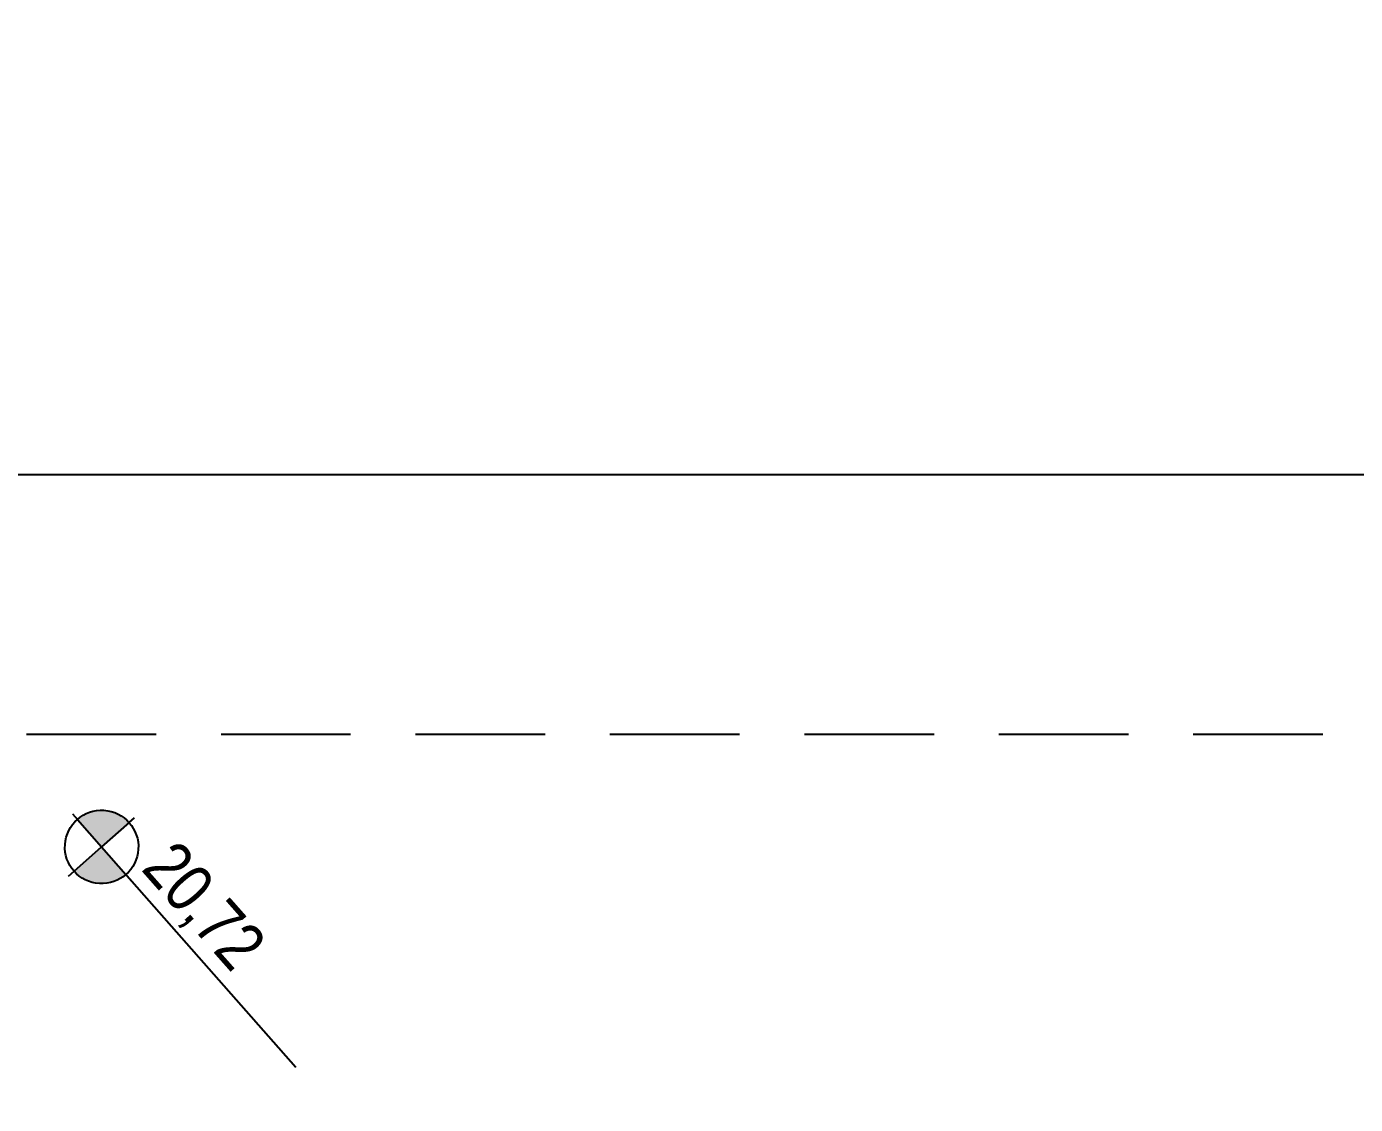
# Model space of a CAD drawing. Header units: metres. Extents: x -154 to 570, y -18 to 184.
# Drawn here: x 25.61 to 30.73, y -7.45 to -3.3 of the extents above; entities that cross this region are included whole.
import ezdxf

# ---------------------------------------------------------------- set-up
doc = ezdxf.new("R2010")
doc.units = ezdxf.units.M
doc.linetypes.add('terreno + circ vert$0$DASHEDX2', pattern=[1.5, 1, -0.5])
for name, color, linetype in [('ARQ-DIM - EMBASAM', 2, 'Continuous'), ('terreno + circ vert$0$ARQ-AUX2', 2, 'Continuous'), ('terreno + circ vert$0$ARQ-PRJ', 7, 'terreno + circ vert$0$DASHEDX2'), ('terreno + circ vert$0$ARQ-SIM', 1, 'Continuous')]:
    doc.layers.add(name, color=color, linetype=linetype)
doc.styles.add('terreno + circ vert$0$Adesa', font='ARIALN.TTF')

# ---------------------------------------------------------------- blocks, each defined once
blk = doc.blocks.new('terreno + circ vert$0$ADESA-SIMB NIVEL PLAN')
h = blk.add_hatch(color=256)
h.dxf.hatch_style = 1
edge = h.paths.add_edge_path()
edge.add_ellipse((-0.0377, 0), major_axis=(-0.1335, 0.1335), ratio=1, start_angle=315.06386, end_angle=405.06386)
edge.add_line((-0.2265, -0.0003), (-0.0377, 0))
edge.add_line((-0.0377, 0), (-0.038, 0.1887))
edge = h.paths.add_edge_path()
edge.add_ellipse((-0.0377, 0), major_axis=(-0.1335, 0.1335), ratio=1, start_angle=495.06386, end_angle=585.06386)
edge.add_line((0.151, 0.0002), (-0.0377, 0))
edge.add_line((-0.0377, 0), (-0.0375, -0.1888))
for p, q in [((-0.038, 0.1887), (-0.038, 0.2265)), ((-0.038, 0.1887), (-0.0377, 0)), ((-0.0377, 0), (0.151, 0.0002)), ((-0.0377, 0), (0.151, 0.0002)), ((0.151, 0.0002), (0.1887, 0.0002)), ((-0.2642, -0.0003), (-0.2265, -0.0003)), ((-0.2265, -0.0003), (-0.0377, 0)), ((-0.0375, -0.1888), (-0.0377, 0)), ((-0.0375, -0.2265), (-0.0375, -0.1888))]:
    blk.add_line(p, q)
blk.add_lwpolyline([(0.1573, 0.0002), (1.4724, 0.0002)])
blk.add_ellipse((-0.0377, 0), major_axis=(-0.1335, 0.1335), ratio=1, start_param=3.928105432082424, end_param=10.21129073926201)
at = {"color": 3, "style": 'terreno + circ vert$0$Adesa'}
for p in [(0.1798, 0.0724), (0.1802, -0.2979)]:
    blk.add_attdef('100.00', p, '', height=0.25, rotation=0.06386, dxfattribs=at)
blk = doc.blocks.new('terreno + circ vert')
at = {"layer": 'terreno + circ vert$0$ARQ-AUX2'}
blk.add_lwpolyline([(50.6534, 15.6421), (50.954, 7.4395), (50.9733, 6.3505), (49.7456, 5.0785), (48.4958, 5.0564), (48.5844, 0.0551), (49.8343, 0.0772), (51.1062, -1.1505), (51.1366, -2.868, -0.419088), (46.6423, -7.4477), (41.7571, -7.4531), (40.5424, -6.2398), (40.5424, -5.025), (-9.4576, -5.025), (-9.4576, -6.3993), (-12.8191, -4.225), (-35.3141, -4.225), (-38.7204, -6.3934), (-38.7204, -5.025), (-98.7204, -5.025)], format="xyb", dxfattribs=at)
at = {"layer": 'terreno + circ vert$0$ARQ-PRJ', "color": 1, "ltscale": 0.5}
blk.add_lwpolyline([(48.0419, 1.3908), (48.1056, 7.0609), (42.945, 9.4812), (35.5548, 12.9472), (27.5061, 16.8929), (22.1014, 19.5405), (15.0017, 23.0148), (8.3251, 26.282), (0.4895, 30.0914), (-5.8932, 33.2362), (-12.2759, 36.3811), (-18.9156, 39.6675), (-31.5995, 31.2229), (-104.3835, 0.8491), (-104.1403, -6.025), (40.5424, -6.025, 0.41093)], format="xyb", close=True, dxfattribs=at)
at = {"layer": 'terreno + circ vert$0$ARQ-SIM'}
ref = blk.add_blockref('terreno + circ vert$0$ADESA-SIMB NIVEL PLAN', (25.918, -6.4814), dxfattribs=dict(at, xscale=0.75, yscale=0.75, zscale=0.75, rotation=311.3889187360448))
ref.add_attrib('100.00', '20,72', (26.0479, -6.5467), dxfattribs={"layer": '0', "color": 3, "height": 0.1875, "rotation": 311.4528, "style": 'terreno + circ vert$0$Adesa'})

msp = doc.modelspace()

# ---------------------------------------------------------------- block references
at = {"layer": 'ARQ-DIM - EMBASAM'}
msp.add_blockref('terreno + circ vert', (0, 0), dxfattribs=at)

doc.saveas('drawing.dxf')
